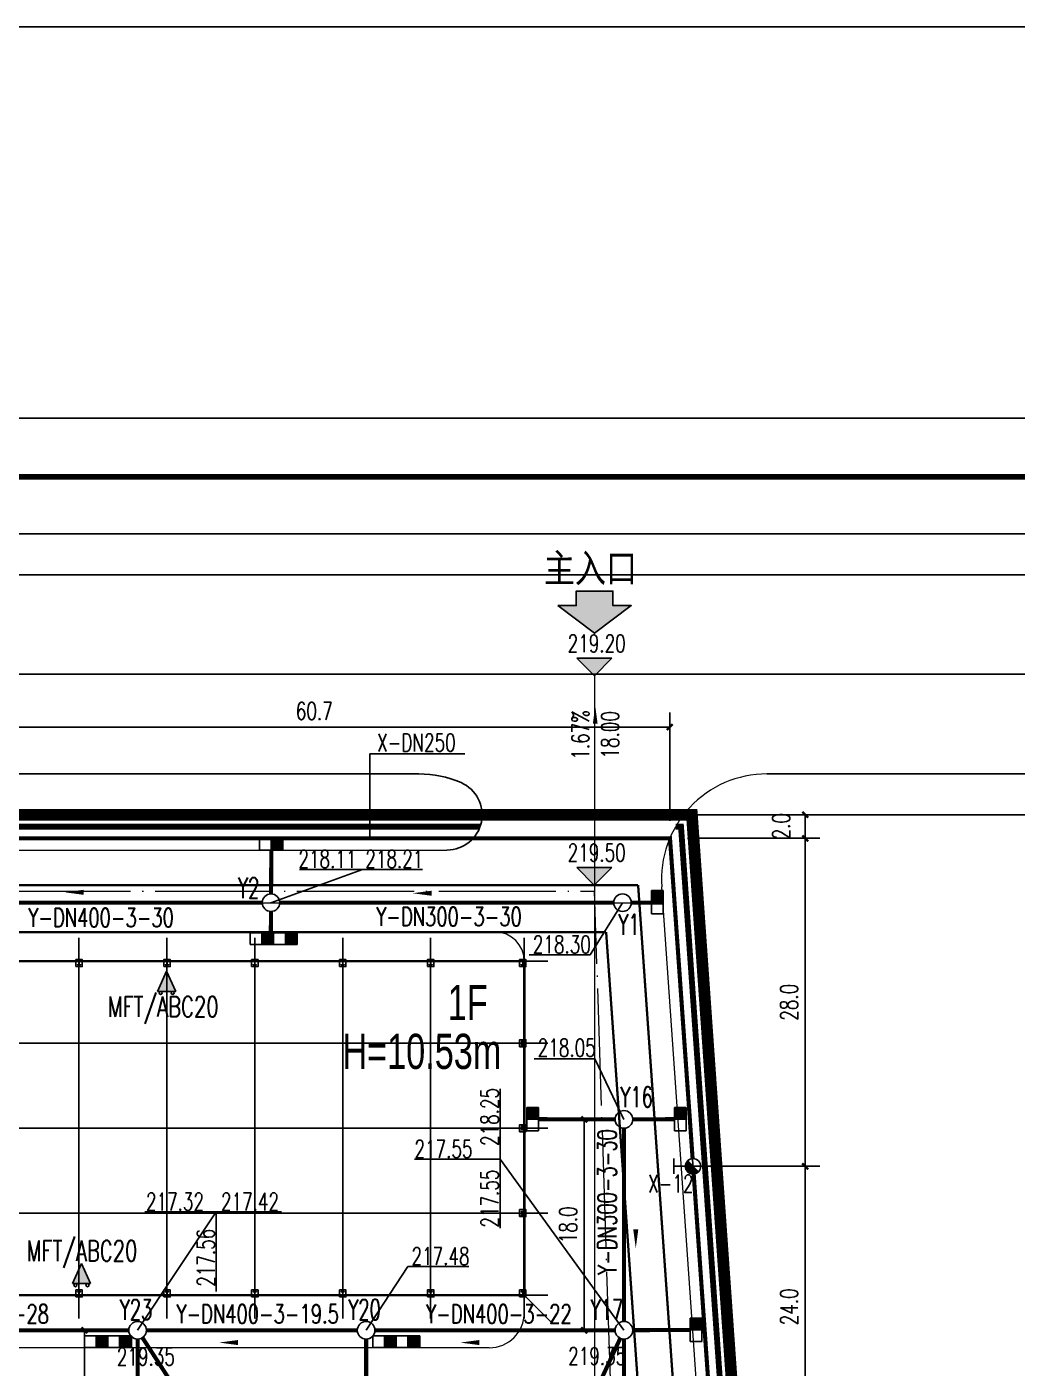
# Model space of a CAD drawing. Header units: metres. Extents: x 497246 to 997717, y 2998582 to 5998198.
# Drawn here: x 497915 to 497999.5, y 2999207.1 to 2999321.6 of the extents above; entities that cross this region are included whole.
import ezdxf
from ezdxf.enums import TextEntityAlignment as Align

# ---------------------------------------------------------------- set-up
doc = ezdxf.new("R2010")
doc.units = ezdxf.units.M
doc.header["$LTSCALE"] = 1000
for name, pattern in [('ACAD_ISO05W100', [34, 24, -3, 0.5, -3, 0.5, -3]), ('CENTER', [2, 1.25, -0.25, 0.25, -0.25]), ('DASH', [0.35, 0.25, -0.1]), ('DASHDOT', [1, 0.5, -0.25, 0, -0.25]), ('DASHED', [19.05, 12.7, -6.35]), ('DOTE', [2.42, 2, -0.2, 0.02, -0.2]), ('PHANTOM2', [31.75, 15.875, -3.175, 3.175, -3.175, 3.175, -3.175])]:
    doc.linetypes.add(name, pattern=pattern)
doc.layers.get('0').update_dxf_attribs({"linetype": 'CONTINUOUS'})
doc.layers.get('Defpoints').update_dxf_attribs({"linetype": 'CONTINUOUS'})
for name, color, linetype in [('COLUMN', 9, 'CONTINUOUS'), ('DIM_ELEV', 3, 'CONTINUOUS'), ('DIM_SYMB', 3, 'CONTINUOUS'), ('DOTE', 1, 'CENTER'), ('EQUIP_消火栓', 7, 'CONTINUOUS'), ('EQUIP_灭火器', 7, 'CONTINUOUS'), ('PIPE-消防', 1, 'CONTINUOUS'), ('PIPE-给水', 3, 'CONTINUOUS'), ('PIPE-雨水', 4, 'CONTINUOUS'), ('PUB_TEXT', 7, 'CONTINUOUS'), ('RD-中线', 1, 'DASHDOT'), ('RD-侧石线', 5, 'CONTINUOUS'), ('RD-红线', 7, 'CONTINUOUS'), ('TEXT_灭火器', 7, 'CONTINUOUS'), ('TEXT_雨水', 7, 'CONTINUOUS'), ('TWT_DIM', 3, 'CONTINUOUS'), ('TWT_雨水口', 4, 'CONTINUOUS'), ('WELL_雨水', 4, 'CONTINUOUS'), ('YD-R2', 50, 'CONTINUOUS'), ('z_图框', 7, 'CONTINUOUS'), ('名称', 3, 'CONTINUOUS'), ('围墙', 6, 'FENCELINE2'), ('图例层', 7, 'CONTINUOUS'), ('建筑', 7, 'CONTINUOUS'), ('文字', 255, 'CONTINUOUS'), ('新建建筑', 2, 'CONTINUOUS'), ('用地边界', 7, 'CONTINUOUS'), ('红线', 1, 'PHANTOM2'), ('雨水标注', 100, 'CONTINUOUS')]:
    doc.layers.add(name, color=color, linetype=linetype)
doc.layers.add('道路', color=4, linetype='CONTINUOUS', lineweight=15)
doc.layers.add('道路中线', color=1, linetype='DOTE', lineweight=13)
doc.styles.add('_TCH_DIM', font='SIMPLEX', dxfattribs={"bigfont": 'GBCBIG'})
doc.styles.add('_TCH_DIM_T3', font='SIMPLEX', dxfattribs={"width": 0.705882, "bigfont": 'GBCBIG'})
doc.styles.add('_TWT_WELL', font='SIMPLEX', dxfattribs={"width": 0.8, "height": 3.5, "bigfont": 'HZTXT'})
doc.styles.add('HZTXT', font='txt', dxfattribs={"width": 0.7, "bigfont": 'HZTXT'})
doc.styles.add('TG_LINETYPE', font='SIMPLEX', dxfattribs={"width": 0.8, "height": 3, "bigfont": 'HZTXT'})
doc.styles.add('亨利项目总图布置_2022_8_8_t3--03$0$亨利项目总图布置_2022_8_8_t3--02$0$CEC', font='ARIALN.TTF')
doc.styles.add('宋体', font='SimSun.ttf')
doc.linetypes.add('FENCELINE2', pattern='A,6.35,-2.54,[132,ltypeshp.shx,S=2.54,R=0,X=-2.54,Y=0],-2.54,25.4', length=36.83)
doc.linetypes.add('TG_W', pattern='A,2,-0.3,["W",TG_LINETYPE,S=0.1,R=0,X=-0.23,Y=-0.15],0', length=2.3)
doc.linetypes.add('TG_X', pattern='A,3,-0.3,["X",TG_LINETYPE,S=0.1,R=0,X=-0.23,Y=-0.15],0', length=3.3)
doc.linetypes.add('TG_Y', pattern='A,2,-0.3,["Y",TG_LINETYPE,S=0.1,R=0,X=-0.23,Y=-0.15],0', length=2.3)
doc.dimstyles.new('_TWT_ARCH&&1', dxfattribs={"dimtxt": 1.4875, "dimasz": 0.5, "dimexe": 1.25, "dimexo": 1.5, "dimgap": 0.63125, "dimtad": 1, "dimdec": 1, "dimzin": 0, "dimdsep": 46, "dimtxsty": '_TCH_DIM_T3', "dimblk": 'ARCHTICK', "dimcen": 0.09, "dimclrt": 7, "dimazin": 2, "dimtfac": 1, "dimtdec": 1, "dimtix": 1, "dimtmove": 2, "dimatfit": 3, "dimfxl": 1, "dimtolj": 1, "dimtzin": 0, "dimarcsym": 0})

# ---------------------------------------------------------------- blocks, each defined once
blk = doc.blocks.new('_ArchTick')
at = {"color": 0, "linetype": 'ByBlock', "const_width": 0.4}
blk.add_lwpolyline([(-0.5, -0.5), (0.5, 0.5)], dxfattribs=at)
blk = doc.blocks.new('*D467')
at = {"layer": 'Defpoints', "color": 0, "transparency": 16777216}
for p in [(497969.84, 2999224.33), (497981.4, 2999224.33), (497969.84, 2999200.33)]:
    blk.add_point(p, dxfattribs=at)
at = {"layer": 'TWT_DIM', "color": 0, "lineweight": -2, "transparency": 16777216}
for p, q in [((497971.34, 2999224.33), (497982.65, 2999224.33)), ((497981.4, 2999200.33), (497981.4, 2999224.33)), ((497971.34, 2999200.33), (497982.65, 2999200.33))]:
    blk.add_line(p, q, dxfattribs=at)
at = {"layer": 'TWT_DIM', "color": 0, "lineweight": -2, "transparency": 16777216, "xscale": 0.5, "yscale": 0.5, "zscale": 0.5}
for p, rotation in [((497981.4, 2999224.33), 90), ((497981.4, 2999200.33), 270)]:
    blk.add_blockref('_ArchTick', p, dxfattribs=dict(at, rotation=rotation))
at = {"layer": 'TWT_DIM', "color": 7, "transparency": 16777216, "insert": (497980.02, 2999212.33), "char_height": 1.488, "attachment_point": 5, "rotation": 90, "style": '_TCH_DIM_T3'}
blk.add_mtext('\\A1;24.0', dxfattribs=at)
blk = doc.blocks.new('*D468')
at = {"layer": 'Defpoints', "color": 0, "transparency": 16777216}
for p in [(497969.84, 2999252.33), (497981.4, 2999252.33), (497969.84, 2999224.33)]:
    blk.add_point(p, dxfattribs=at)
at = {"layer": 'TWT_DIM', "color": 0, "lineweight": -2, "transparency": 16777216}
for p, q in [((497971.34, 2999252.33), (497982.65, 2999252.33)), ((497981.4, 2999224.33), (497981.4, 2999252.33)), ((497971.34, 2999224.33), (497982.65, 2999224.33))]:
    blk.add_line(p, q, dxfattribs=at)
at = {"layer": 'TWT_DIM', "color": 0, "lineweight": -2, "transparency": 16777216, "xscale": 0.5, "yscale": 0.5, "zscale": 0.5}
for p, rotation in [((497981.4, 2999252.33), 90), ((497981.4, 2999224.33), 270)]:
    blk.add_blockref('_ArchTick', p, dxfattribs=dict(at, rotation=rotation))
at = {"layer": 'TWT_DIM', "color": 7, "transparency": 16777216, "insert": (497980.02, 2999238.33), "char_height": 1.488, "attachment_point": 5, "rotation": 90, "style": '_TCH_DIM_T3'}
blk.add_mtext('\\A1;28.0', dxfattribs=at)
blk = doc.blocks.new('*D469')
at = {"layer": 'Defpoints', "color": 0, "transparency": 16777216}
for p in [(497969.84, 2999254.33), (497981.4, 2999254.33), (497969.84, 2999252.33)]:
    blk.add_point(p, dxfattribs=at)
at = {"layer": 'TWT_DIM', "color": 0, "lineweight": -2, "transparency": 16777216}
for p, q in [((497971.34, 2999254.33), (497982.65, 2999254.33)), ((497981.4, 2999252.33), (497981.4, 2999254.33)), ((497971.34, 2999252.33), (497982.65, 2999252.33))]:
    blk.add_line(p, q, dxfattribs=at)
at = {"layer": 'TWT_DIM', "color": 0, "lineweight": -2, "transparency": 16777216, "xscale": 0.5, "yscale": 0.5, "zscale": 0.5}
for p, rotation in [((497981.4, 2999254.33), 90), ((497981.4, 2999252.33), 270)]:
    blk.add_blockref('_ArchTick', p, dxfattribs=dict(at, rotation=rotation))
at = {"layer": 'TWT_DIM', "color": 7, "transparency": 16777216, "insert": (497979.35, 2999253.36), "char_height": 1.488, "attachment_point": 5, "rotation": 90, "style": '_TCH_DIM_T3'}
blk.add_mtext('\\A1;2.0', dxfattribs=at)
blk = doc.blocks.new('*D485')
at = {"layer": 'Defpoints', "color": 0, "transparency": 16777216}
for p in [(497969.84, 2999261.83), (497909.17, 2999252.33), (497969.84, 2999252.33)]:
    blk.add_point(p, dxfattribs=at)
at = {"layer": 'TWT_DIM', "color": 0, "lineweight": -2, "transparency": 16777216}
for p, q in [((497909.17, 2999253.83), (497909.17, 2999263.08)), ((497969.84, 2999253.83), (497969.84, 2999263.08)), ((497909.17, 2999261.83), (497969.84, 2999261.83))]:
    blk.add_line(p, q, dxfattribs=at)
at = {"layer": 'TWT_DIM', "color": 0, "lineweight": -2, "transparency": 16777216, "xscale": 0.5, "yscale": 0.5, "zscale": 0.5, "rotation": 180}
blk.add_blockref('_ArchTick', (497909.17, 2999261.83), dxfattribs=at)
at = {"layer": 'TWT_DIM', "color": 0, "lineweight": -2, "transparency": 16777216, "xscale": 0.5, "yscale": 0.5, "zscale": 0.5}
blk.add_blockref('_ArchTick', (497969.84, 2999261.83), dxfattribs=at)
at = {"layer": 'TWT_DIM', "color": 7, "transparency": 16777216, "insert": (497939.51, 2999263.2), "char_height": 1.488, "attachment_point": 5, "style": '_TCH_DIM_T3'}
blk.add_mtext('\\A1;60.7', dxfattribs=at)
blk = doc.blocks.new('*D522')
at = {"layer": 'Defpoints', "color": 0, "transparency": 16777216}
for p in [(497962.54, 2999228.33), (497965.93, 2999228.33), (497965.93, 2999210.33)]:
    blk.add_point(p, dxfattribs=at)
at = {"layer": 'TWT_DIM', "color": 0, "lineweight": -2, "transparency": 16777216}
for p, q in [((497964.43, 2999228.33), (497961.29, 2999228.33)), ((497962.54, 2999210.33), (497962.54, 2999228.33)), ((497964.43, 2999210.33), (497961.29, 2999210.33))]:
    blk.add_line(p, q, dxfattribs=at)
at = {"layer": 'TWT_DIM', "color": 0, "lineweight": -2, "transparency": 16777216, "xscale": 0.5, "yscale": 0.5, "zscale": 0.5}
for p, rotation in [((497962.54, 2999228.33), 90), ((497962.54, 2999210.33), 270)]:
    blk.add_blockref('_ArchTick', p, dxfattribs=dict(at, rotation=rotation))
at = {"layer": 'TWT_DIM', "color": 7, "transparency": 16777216, "insert": (497961.17, 2999219.33), "char_height": 1.488, "attachment_point": 5, "rotation": 90, "style": '_TCH_DIM_T3'}
blk.add_mtext('\\A1;18.0', dxfattribs=at)
blk = doc.blocks.new('*D524')
at = {"layer": 'Defpoints', "color": 0, "transparency": 16777216}
for p in [(497919.89, 2999210.33), (497924.43, 2999210.33), (497924.43, 2999187.33)]:
    blk.add_point(p, dxfattribs=at)
at = {"layer": 'TWT_DIM', "color": 0, "lineweight": -2, "transparency": 16777216}
for p, q in [((497922.93, 2999210.33), (497918.64, 2999210.33)), ((497919.89, 2999187.33), (497919.89, 2999210.33)), ((497922.93, 2999187.33), (497918.64, 2999187.33))]:
    blk.add_line(p, q, dxfattribs=at)
at = {"layer": 'TWT_DIM', "color": 0, "lineweight": -2, "transparency": 16777216, "xscale": 0.5, "yscale": 0.5, "zscale": 0.5}
for p, rotation in [((497919.89, 2999210.33), 90), ((497919.89, 2999187.33), 270)]:
    blk.add_blockref('_ArchTick', p, dxfattribs=dict(at, rotation=rotation))
at = {"layer": 'TWT_DIM', "color": 7, "transparency": 16777216, "insert": (497918.52, 2999198.83), "char_height": 1.488, "attachment_point": 5, "rotation": 90, "style": '_TCH_DIM_T3'}
blk.add_mtext('\\A1;23.0', dxfattribs=at)
blk = doc.blocks.new('$TwtSys$00000187')
blk.add_circle((0, 0), 0.5)
blk = doc.blocks.new('$TwtSys$00000424')
for p, q in [((-500, 250), (500, 250)), ((-500, -250), (-500, 250)), ((0, -250), (0, 250)), ((500, 250), (500, -250)), ((500, -250), (-500, -250))]:
    blk.add_line(p, q)
blk.add_solid([(0, 250), (500, 250), (0, -250), (500, -250)])
blk = doc.blocks.new('$TwtSys$00000385')
for p, q in [((0, 331), (-130, 331)), ((0, 331), (0, 131)), ((0, 331), (130, 331)), ((92, 92), (-92, -92))]:
    blk.add_line(p, q)
for start, end in [(135, 315), (315, 135)]:
    blk.add_arc((0, 0), 131, start, end)
at = {"color": 0}
for points in [[(-34, 127), (-127, 34), (34, 127), (-127, -34)], [(-93, 93), (-93, 93), (-34, 127), (-127, 34)], [(34, 127), (-127, -34), (93, 93), (-93, -93)]]:
    blk.add_solid(points, dxfattribs=at)
blk = doc.blocks.new('$TwtSys$00000425')
for p, q in [((-1000, -250), (-1000, 250)), ((-1000, 250), (0, 250)), ((-500, -250), (-500, 250)), ((0, 250), (1000, 250)), ((0, 250), (0, -250)), ((0, -250), (0, 250)), ((500, -250), (500, 250)), ((1000, 250), (1000, -250)), ((0, -250), (-1000, -250)), ((1000, -250), (0, -250))]:
    blk.add_line(p, q)
for points in [[(-500, 250), (0, 250), (-500, -250), (0, -250)], [(500, 250), (1000, 250), (500, -250), (1000, -250)]]:
    blk.add_solid(points)
blk = doc.blocks.new('$TwtSys$00000547')
blk.add_hatch(color=256).paths.add_polyline_path([(-155, 0), (0, 346), (155, 0)])
for p, q in [((-155, 0), (0, 346)), ((155, 0), (0, 346)), ((155, 0), (-155, 0))]:
    blk.add_line(p, q)
for centre in [(-103, -26), (103, -26)]:
    blk.add_circle(centre, 25.7)

msp = doc.modelspace()

# ---------------------------------------------------------------- hatches: boundary and pattern name
at = {"layer": 'DIM_ELEV'}
for points in [[(497963.41, 2999266.2), (497961.91, 2999267.7), (497964.91, 2999267.7)], [(497963.4, 2999248.34), (497961.9, 2999249.84), (497964.9, 2999249.84)]]:
    msp.add_hatch(color=0, dxfattribs=at).paths.add_polyline_path(points)
at = {"layer": 'PIPE-消防', "linetype": 'TG_X'}
for points in [[(497969.86, 2999252.33), (497969.86, 2999252.51), (497970.03, 2999252.51)], [(497969.86, 2999252.33), (497970.04, 2999252.34), (497970.03, 2999252.51)]]:
    msp.add_hatch(color=256, dxfattribs=at).paths.add_polyline_path(points)
at = {"layer": '名称', "linetype": 'ByBlock', "ltscale": 10}
h = msp.add_hatch(dxfattribs=at)
h.set_pattern_fill('TRIDOTS', color=6, scale=0.05, angle=-106.4816, style=0)
h.set_pattern_definition([(221.66191055, (500778.560196, 2975256.31164), (0.01010681384, -0.04896787023), [0, -0.05])])
h.paths.add_polyline_path([(497964.99, 2999273.44), (497964.99, 2999272.2), (497966.55, 2999272.2), (497963.42, 2999269.84), (497960.29, 2999272.2), (497961.86, 2999272.2), (497961.86, 2999273.44)])

# ---------------------------------------------------------------- linework, layer by layer
msp.add_line((497957.57, 2999213.18), (497959.67, 2999211.08))
at = {"color": 0, "ltscale": 10}
msp.add_lwpolyline([(497245.79, 2999321.61), (498246.06, 2999321.61), (498246.06, 2998637.56), (497245.79, 2998637.56)], close=True, dxfattribs=at)
at = {"color": 0, "ltscale": 0.1}
for centre, radius, start, end in [((497948.43, 2999248.83), 9, 66.4435, 90), ((497950.83, 2999254.33), 3, 270, 66.4435)]:
    msp.add_arc(centre, radius, start, end, dxfattribs=at)
at = {"layer": 'COLUMN', "color": 7}
for points in [[(497919.16, 2999241.38), (497919.71, 2999241.38), (497919.71, 2999241.98), (497919.16, 2999241.98)], [(497926.66, 2999241.38), (497927.21, 2999241.38), (497927.21, 2999241.98), (497926.66, 2999241.98)], [(497934.16, 2999241.38), (497934.71, 2999241.38), (497934.71, 2999241.98), (497934.16, 2999241.98)], [(497941.66, 2999241.38), (497942.21, 2999241.38), (497942.21, 2999241.98), (497941.66, 2999241.98)], [(497949.16, 2999241.38), (497949.71, 2999241.38), (497949.71, 2999241.98), (497949.16, 2999241.98)], [(497957.02, 2999241.38), (497957.57, 2999241.38), (497957.57, 2999241.98), (497957.02, 2999241.98)], [(497957.02, 2999234.53), (497957.57, 2999234.53), (497957.57, 2999235.13), (497957.02, 2999235.13)], [(497957.02, 2999227.28), (497957.57, 2999227.28), (497957.57, 2999227.88), (497957.02, 2999227.88)], [(497957.02, 2999220.03), (497957.57, 2999220.03), (497957.57, 2999220.63), (497957.02, 2999220.63)], [(497919.16, 2999213.18), (497919.71, 2999213.18), (497919.71, 2999213.78), (497919.16, 2999213.78)], [(497926.66, 2999213.18), (497927.21, 2999213.18), (497927.21, 2999213.78), (497926.66, 2999213.78)], [(497934.16, 2999213.18), (497934.71, 2999213.18), (497934.71, 2999213.78), (497934.16, 2999213.78)], [(497941.66, 2999213.18), (497942.21, 2999213.18), (497942.21, 2999213.78), (497941.66, 2999213.78)], [(497949.16, 2999213.18), (497949.71, 2999213.18), (497949.71, 2999213.78), (497949.16, 2999213.78)], [(497957.02, 2999213.18), (497957.57, 2999213.18), (497957.57, 2999213.78), (497957.02, 2999213.78)]]:
    msp.add_lwpolyline(points, close=True, dxfattribs=at)
for points in [[(497919.29, 2999241.83), (497919.57, 2999241.83), (497919.57, 2999241.82), (497919.44, 2999241.82), (497919.44, 2999241.54), (497919.57, 2999241.54), (497919.57, 2999241.53), (497919.29, 2999241.53), (497919.29, 2999241.54), (497919.43, 2999241.54), (497919.43, 2999241.82), (497919.29, 2999241.82), (497919.29, 2999241.83)], [(497926.79, 2999241.83), (497927.07, 2999241.83), (497927.07, 2999241.82), (497926.94, 2999241.82), (497926.94, 2999241.54), (497927.07, 2999241.54), (497927.07, 2999241.53), (497926.79, 2999241.53), (497926.79, 2999241.54), (497926.93, 2999241.54), (497926.93, 2999241.82), (497926.79, 2999241.82), (497926.79, 2999241.83)], [(497934.29, 2999241.83), (497934.57, 2999241.83), (497934.57, 2999241.82), (497934.44, 2999241.82), (497934.44, 2999241.54), (497934.57, 2999241.54), (497934.57, 2999241.53), (497934.29, 2999241.53), (497934.29, 2999241.54), (497934.43, 2999241.54), (497934.43, 2999241.82), (497934.29, 2999241.82), (497934.29, 2999241.83)], [(497941.79, 2999241.83), (497942.07, 2999241.83), (497942.07, 2999241.82), (497941.94, 2999241.82), (497941.94, 2999241.54), (497942.07, 2999241.54), (497942.07, 2999241.53), (497941.79, 2999241.53), (497941.79, 2999241.54), (497941.93, 2999241.54), (497941.93, 2999241.82), (497941.79, 2999241.82), (497941.79, 2999241.83)], [(497949.29, 2999241.83), (497949.57, 2999241.83), (497949.57, 2999241.82), (497949.44, 2999241.82), (497949.44, 2999241.54), (497949.57, 2999241.54), (497949.57, 2999241.53), (497949.29, 2999241.53), (497949.29, 2999241.54), (497949.43, 2999241.54), (497949.43, 2999241.82), (497949.29, 2999241.82), (497949.29, 2999241.83)], [(497957.15, 2999241.83), (497957.43, 2999241.83), (497957.43, 2999241.82), (497957.3, 2999241.82), (497957.3, 2999241.54), (497957.43, 2999241.54), (497957.43, 2999241.53), (497957.15, 2999241.53), (497957.15, 2999241.54), (497957.29, 2999241.54), (497957.29, 2999241.82), (497957.15, 2999241.82), (497957.15, 2999241.83)], [(497957.15, 2999234.98), (497957.43, 2999234.98), (497957.43, 2999234.97), (497957.3, 2999234.97), (497957.3, 2999234.69), (497957.43, 2999234.69), (497957.43, 2999234.68), (497957.15, 2999234.68), (497957.15, 2999234.69), (497957.29, 2999234.69), (497957.29, 2999234.97), (497957.15, 2999234.97), (497957.15, 2999234.98)], [(497957.15, 2999227.73), (497957.43, 2999227.73), (497957.43, 2999227.72), (497957.3, 2999227.72), (497957.3, 2999227.44), (497957.43, 2999227.44), (497957.43, 2999227.43), (497957.15, 2999227.43), (497957.15, 2999227.44), (497957.29, 2999227.44), (497957.29, 2999227.72), (497957.15, 2999227.72), (497957.15, 2999227.73)], [(497957.15, 2999220.48), (497957.43, 2999220.48), (497957.43, 2999220.47), (497957.3, 2999220.47), (497957.3, 2999220.19), (497957.43, 2999220.19), (497957.43, 2999220.18), (497957.15, 2999220.18), (497957.15, 2999220.19), (497957.29, 2999220.19), (497957.29, 2999220.47), (497957.15, 2999220.47), (497957.15, 2999220.48)], [(497919.29, 2999213.63), (497919.57, 2999213.63), (497919.57, 2999213.62), (497919.44, 2999213.62), (497919.44, 2999213.34), (497919.57, 2999213.34), (497919.57, 2999213.33), (497919.29, 2999213.33), (497919.29, 2999213.34), (497919.43, 2999213.34), (497919.43, 2999213.62), (497919.29, 2999213.62), (497919.29, 2999213.63)], [(497926.79, 2999213.63), (497927.07, 2999213.63), (497927.07, 2999213.62), (497926.94, 2999213.62), (497926.94, 2999213.34), (497927.07, 2999213.34), (497927.07, 2999213.33), (497926.79, 2999213.33), (497926.79, 2999213.34), (497926.93, 2999213.34), (497926.93, 2999213.62), (497926.79, 2999213.62), (497926.79, 2999213.63)], [(497934.29, 2999213.63), (497934.57, 2999213.63), (497934.57, 2999213.62), (497934.44, 2999213.62), (497934.44, 2999213.34), (497934.57, 2999213.34), (497934.57, 2999213.33), (497934.29, 2999213.33), (497934.29, 2999213.34), (497934.43, 2999213.34), (497934.43, 2999213.62), (497934.29, 2999213.62), (497934.29, 2999213.63)], [(497941.79, 2999213.63), (497942.07, 2999213.63), (497942.07, 2999213.62), (497941.94, 2999213.62), (497941.94, 2999213.34), (497942.07, 2999213.34), (497942.07, 2999213.33), (497941.79, 2999213.33), (497941.79, 2999213.34), (497941.93, 2999213.34), (497941.93, 2999213.62), (497941.79, 2999213.62), (497941.79, 2999213.63)], [(497949.29, 2999213.63), (497949.57, 2999213.63), (497949.57, 2999213.62), (497949.44, 2999213.62), (497949.44, 2999213.34), (497949.57, 2999213.34), (497949.57, 2999213.33), (497949.29, 2999213.33), (497949.29, 2999213.34), (497949.43, 2999213.34), (497949.43, 2999213.62), (497949.29, 2999213.62), (497949.29, 2999213.63)], [(497957.15, 2999213.63), (497957.43, 2999213.63), (497957.43, 2999213.62), (497957.3, 2999213.62), (497957.3, 2999213.34), (497957.43, 2999213.34), (497957.43, 2999213.33), (497957.15, 2999213.33), (497957.15, 2999213.34), (497957.29, 2999213.34), (497957.29, 2999213.62), (497957.15, 2999213.62), (497957.15, 2999213.63)]]:
    msp.add_lwpolyline(points, dxfattribs=at)
at = {"layer": 'DIM_ELEV', "color": 0}
for p, q in [((497963.41, 2999266.2), (497961.91, 2999267.7)), ((497961.91, 2999267.7), (497964.91, 2999267.7)), ((497963.41, 2999266.2), (497964.91, 2999267.7)), ((497963.4, 2999248.34), (497961.9, 2999249.84)), ((497961.9, 2999249.84), (497964.9, 2999249.84)), ((497963.4, 2999248.34), (497964.9, 2999249.84))]:
    msp.add_line(p, q, dxfattribs=at)
at = {"layer": 'DIM_SYMB', "linetype": 'Continuous'}
msp.add_lwpolyline([(497963.48, 2999258.66, 0, 0, 0), (497963.48, 2999263.63, 0, 0.4, 0), (497963.48, 2999262.13, 0, 0, 0)], format="xyseb", dxfattribs=at)
at = {"layer": 'DOTE'}
for p, q in [((497919.43, 2999211.33), (497919.43, 2999243.83)), ((497926.93, 2999211.33), (497926.93, 2999243.83)), ((497934.43, 2999211.33), (497934.43, 2999243.83)), ((497941.93, 2999211.33), (497941.93, 2999243.83)), ((497949.43, 2999211.33), (497949.43, 2999243.83)), ((497957.43, 2999211.33), (497957.43, 2999243.83)), ((497752.43, 2999241.83), (497959.43, 2999241.83)), ((497752.43, 2999234.83), (497959.43, 2999234.83)), ((497752.43, 2999227.58), (497959.43, 2999227.58)), ((497752.43, 2999220.33), (497959.43, 2999220.33)), ((497752.43, 2999213.33), (497959.43, 2999213.33))]:
    msp.add_line(p, q, dxfattribs=at)
at = {"layer": 'PIPE-消防', "color": 70, "linetype": 'ByBlock'}
msp.add_line((497944.25, 2999259.55), (497944.25, 2999252.33), dxfattribs=at)
at = {"layer": 'PIPE-消防', "linetype": 'TG_X', "ltscale": 0.005, "const_width": 0.35}
for points in [[(497909.83, 2999252.33), (497969.86, 2999252.33)], [(497971.79, 2999224.98), (497969.86, 2999252.33)], [(497973.52, 2999200.33), (497971.88, 2999223.68)]]:
    msp.add_lwpolyline(points, dxfattribs=at)
at = {"layer": 'PIPE-给水', "color": 70, "linetype": 'ByBlock'}
msp.add_line((497952.34, 2999259.55), (497944.25, 2999259.55), dxfattribs=at)
at = {"layer": 'PIPE-雨水', "color": 0, "linetype": 'TG_Y', "ltscale": 2.5, "const_width": 0.35}
for points in [[(497935.82, 2999247.58), (497935.84, 2999251.33)], [(497935.8, 2999244.25), (497935.81, 2999246.08)]]:
    msp.add_lwpolyline(points, dxfattribs=at)
at = {"layer": 'PIPE-雨水', "color": 70, "linetype": 'ByBlock'}
for points in [[(497922.7, 2999247.71, 0, 0, 0), (497918.22, 2999247.72, 0, 0.432, 0), (497919.84, 2999247.72, 0, 0, 0)], [(497952.38, 2999247.64, 0, 0, 0), (497947.9, 2999247.64, 0, 0.432, 0), (497949.52, 2999247.64, 0, 0, 0)], [(497966.95, 2999221.81, 0, 0, 0), (497966.94, 2999217.32, 0, 0.432, 0), (497966.94, 2999218.94, 0, 0, 0)], [(497935.86, 2999209.28, 0, 0, 0), (497931.38, 2999209.28, 0, 0.432, 0), (497933, 2999209.28, 0, 0, 0)], [(497956.45, 2999209.28, 0, 0, 0), (497951.97, 2999209.28, 0, 0.432, 0), (497953.59, 2999209.28, 0, 0, 0)]]:
    msp.add_lwpolyline(points, format="xyseb", dxfattribs=at)
at = {"layer": 'PIPE-雨水', "color": 0, "linetype": 'TG_Y', "ltscale": 0.005, "const_width": 0.35}
for points in [[(497906.56, 2999246.83), (497935.06, 2999246.83)], [(497936.56, 2999246.83), (497965.06, 2999246.83)], [(497966.56, 2999246.83), (497969.25, 2999246.83)], [(497958.65, 2999228.35), (497965.18, 2999228.33)], [(497966.68, 2999228.34), (497970.23, 2999228.35)], [(497965.93, 2999211.08), (497965.93, 2999227.58)], [(497897.18, 2999210.33), (497923.68, 2999210.33)], [(497925.18, 2999210.33), (497943.18, 2999210.33)], [(497944.68, 2999210.33), (497965.18, 2999210.33)], [(497966.68, 2999210.34), (497971.58, 2999210.35)], [(497924.43, 2999209.58), (497924.43, 2999188.08)], [(497965.93, 2999184.08), (497965.93, 2999209.58)]]:
    msp.add_lwpolyline(points, dxfattribs=at)
at = {"layer": 'PIPE-雨水', "color": 0, "linetype": 'TG_Y', "ltscale": 0.0025, "const_width": 0.35}
msp.add_lwpolyline([(497924.84, 2999209.7), (497931.47, 2999199.45)], dxfattribs=at)
at = {"layer": 'PIPE-雨水', "color": 0, "linetype": 'TG_Y', "ltscale": 0.003, "const_width": 0.35}
msp.add_lwpolyline([(497943.93, 2999209.58), (497943.93, 2999201.85)], dxfattribs=at)
at = {"layer": 'PIPE-雨水', "color": 0, "linetype": 'TG_W', "ltscale": 2.5, "const_width": 0.35}
msp.add_lwpolyline([(497960.47, 2999198.55), (497965.62, 2999209.65)], dxfattribs=at)
at = {"layer": 'RD-中线', "color": 6, "linetype": 'DASHDOT', "ltscale": 80}
msp.add_line((497994.3, 2999266.33), (497308.3, 2999266.33), dxfattribs=at)
at = {"layer": 'RD-中线', "color": 6, "linetype": 'DASHDOT', "ltscale": 80, "flags": 128}
msp.add_lwpolyline([(497994.3, 2999266.33), (498030.81, 2999266.33), (498074.58, 2999266.33)], dxfattribs=at)
at = {"layer": 'RD-侧石线', "color": 5, "ltscale": 0.1}
for p, q in [((498020.27, 2999274.83), (497495.4, 2999274.83)), ((497948.43, 2999257.83), (497575.91, 2999257.83)), ((497978.13, 2999257.83), (498074.58, 2999257.83))]:
    msp.add_line(p, q, dxfattribs=at)
msp.add_lwpolyline([(497994.3, 2999274.83), (497994.3, 2999274.83), (498074.58, 2999274.83)], dxfattribs=at)
at = {"layer": 'RD-红线', "ltscale": 0.1}
msp.add_line((497491.87, 2999278.33), (498020.27, 2999278.33), dxfattribs=at)
msp.add_lwpolyline([(497559.22, 2999232.92), (497559.17, 2999234.33, -0.414214), (497579.17, 2999254.33), (497974.78, 2999254.33)], format="xyb", dxfattribs=at)
msp.add_lwpolyline([(497559.22, 2999232.92), (497559.17, 2999234.33, -0.414214), (497579.17, 2999254.33), (497974.78, 2999254.33)], format="xyb", dxfattribs=at)
at = {"layer": 'WELL_雨水', "color": 6, "ltscale": 10, "flags": 128}
msp.add_lwpolyline([(497564.27, 2999061.34), (497986.41, 2999059.34), (497986.93, 2999059.34), (497982.04, 2999129), (497976.44, 2999158.68), (497973.52, 2999200.33), (497969.86, 2999252.33), (497576.62, 2999252.33), (497562.01, 2999236.64), (497563.37, 2999213.33), (497564.27, 2999197.88), (497564.27, 2999061.34)], dxfattribs=at)
at = {"layer": 'YD-R2', "color": 0}
msp.add_lwpolyline([(497996.53, 2998901.33), (497990.05, 2998993.55), (497991.44, 2999023.72), (497984.03, 2999129.26), (497978.43, 2999158.94), (497971.73, 2999254.33)], dxfattribs=at)
at = {"layer": 'z_图框'}
msp.add_lwpolyline([(497485.08, 2998867.69), (498079.58, 2998867.69), (498079.58, 2999288.19), (497485.08, 2999288.19)], close=True, dxfattribs=at)
at = {"layer": 'z_图框', "const_width": 0.5}
msp.add_lwpolyline([(497497.58, 2998872.69), (498074.58, 2998872.69), (498074.58, 2999283.19), (497497.58, 2999283.19)], close=True, dxfattribs=at)
at = {"layer": '名称', "color": 6, "linetype": 'ByBlock', "ltscale": 10}
msp.add_lwpolyline([(497960.29, 2999272.2), (497963.42, 2999269.84), (497966.55, 2999272.2), (497964.99, 2999272.2), (497964.99, 2999273.44), (497961.86, 2999273.44), (497961.86, 2999272.2)], close=True, dxfattribs=at)
at = {"layer": '围墙', "ltscale": 0.3, "const_width": 0.5, "flags": 128}
msp.add_lwpolyline([(497562.77, 2999162.67, 0.01723), (497560.22, 2999232.97), (497560.17, 2999234.35, -0.413944), (497579.17, 2999253.33), (497953.66, 2999253.33)], format="xyb", dxfattribs=at)
msp.add_lwpolyline([(497970.33, 2999253.33), (497970.8, 2999253.33), (497977.44, 2999158.81), (497983.03, 2999129.13), (497987.87, 2999060.33)], dxfattribs=at)
at = {"layer": '图例层', "color": 1, "linetype": 'DASHED', "ltscale": 0.5}
msp.add_line((497577.68, 2999248.33), (497963.43, 2999248.33), dxfattribs=at)
at = {"layer": '图例层', "color": 1, "linetype": 'DASHED', "ltscale": 0.5, "const_width": 0.2}
for points in [[(497583.15, 2999248.33), (497967.14, 2999248.33)], [(497967.14, 2999248.33), (497973.46, 2999158.3), (497979.06, 2999128.62), (497986.43, 2999023.66), (497985.05, 2998993.49), (497990.96, 2998909.33)]]:
    msp.add_lwpolyline(points, dxfattribs=at)
at = {"layer": '图例层', "color": 11, "linetype": 'DASH', "ltscale": 20, "const_width": 0.2, "flags": 128}
for points in [[(497583.52, 2999244.33), (497964.41, 2999244.33)], [(497964.41, 2999244.33), (497970.48, 2999157.92), (497976.08, 2999128.24), (497983.43, 2999023.63), (497982.04, 2998993.45), (497987.67, 2998913.33)]]:
    msp.add_lwpolyline(points, dxfattribs=at)
at = {"layer": '建筑', "linetype": 'Continuous', "const_width": 0.1}
msp.add_lwpolyline([(497754.43, 2999213.33), (497957.43, 2999213.33), (497957.43, 2999241.83), (497754.43, 2999241.83)], close=True, dxfattribs=at)
at = {"layer": '新建建筑', "color": 0, "linetype": 'Continuous', "const_width": 0.2}
msp.add_lwpolyline([(497754.43, 2999213.33), (497957.43, 2999213.33), (497957.43, 2999241.83), (497754.43, 2999241.83)], close=True, dxfattribs=at)
at = {"layer": '用地边界', "color": 0}
msp.add_lwpolyline([(498074.58, 2999254.33), (497579.17, 2999254.33, 0.414214), (497559.17, 2999234.33), (497559.22, 2999232.92, -0.017235), (497561.77, 2999162.67), (497562.06, 2998995.3), (497565.61, 2998970.3), (497565.69, 2998924.83, 0.37059), (497582.68, 2998905.06), (497583.86, 2998904.92), (497585.69, 2998904.83), (497652.7, 2998904.83), (497677.7, 2998901.33), (498034.8, 2998901.33)], format="xyb", dxfattribs=at)
at = {"layer": '红线', "color": 1, "linetype": 'ACAD_ISO05W100', "flags": 128}
for const_width in [1, 1, 1, 1, 0.7, 0.7, 0.7, 0.7]:
    msp.add_lwpolyline([(497971.73, 2999254.33), (497978.43, 2999158.94), (497984.03, 2999129.26), (497991.44, 2999023.72), (497990.05, 2998993.55), (497996.53, 2998901.33), (497677.7, 2998901.33), (497652.7, 2998904.83), (497585.69, 2998904.83), (497583.86, 2998904.92), (497582.68, 2998905.06, -0.37059), (497565.69, 2998924.83), (497565.61, 2998970.3), (497562.06, 2998995.3), (497561.77, 2999162.67, 0.017235), (497559.22, 2999232.92), (497559.17, 2999234.33, -0.414214), (497579.17, 2999254.33), (497971.73, 2999254.33)], format="xyb", close=True, dxfattribs=dict(at, const_width=const_width))
at = {"layer": '道路', "linetype": 'ByBlock', "lineweight": 0, "ltscale": 0.2}
for p, q in [((497577.74, 2999251.33), (497950.83, 2999251.33)), ((497581.53, 2999246.83), (497968.41, 2999246.83)), ((497756.93, 2999244.33), (497954.93, 2999244.33)), ((497756.93, 2999244.33), (497954.93, 2999244.33)), ((497954.43, 2999208.83), (497756.93, 2999208.83))]:
    msp.add_line(p, q, dxfattribs=at)
at = {"layer": '道路', "linetype": 'ByBlock', "ltscale": 0.2}
for p, q in [((497975.45, 2999158.56), (497969.15, 2999248.2)), ((497957.43, 2999211.83), (497957.43, 2999241.83)), ((497957.43, 2999211.83), (497957.43, 2999241.83))]:
    msp.add_line(p, q, dxfattribs=at)
for centre, radius, start, end in [((497978.13, 2999248.83), 9, 90, 184.0196), ((497954.93, 2999241.83), 2.5, 0, 90), ((497954.93, 2999241.83), 2.5, 0, 90)]:
    msp.add_arc(centre, radius, start, end, dxfattribs=at)
at = {"layer": '道路', "linetype": 'ByBlock', "lineweight": 0, "ltscale": 0.2}
msp.add_arc((497954.43, 2999211.83), 3, 270, 0, dxfattribs=at)
msp.add_arc((497954.43, 2999211.83), 3, 270, 0, dxfattribs=at)
at = {"layer": '道路中线', "ltscale": 5}
msp.add_line((497963.43, 2999266.33), (497963.43, 2999205.33), dxfattribs=at)
at = {"layer": '道路中线', "ltscale": 0.005}
for p in [(497963.43, 2999266.33), (497744.43, 2999247.83), (497964.8, 2999205.33)]:
    msp.add_line(p, (497963.43, 2999247.83), dxfattribs=at)
at = {"layer": '雨水标注', "color": 70}
for p, q in [((497943.63, 2999249.68), (497935.81, 2999246.83)), ((497943.63, 2999249.68), (497938.24, 2999249.68)), ((497948.75, 2999249.68), (497943.63, 2999249.68)), ((497963.04, 2999242.38), (497965.81, 2999246.83)), ((497963.04, 2999242.38), (497965.81, 2999246.83)), ((497963.04, 2999242.38), (497957.84, 2999242.38)), ((497963.04, 2999242.38), (497957.84, 2999242.38)), ((497963.46, 2999233.51), (497958.26, 2999233.51)), ((497963.46, 2999233.51), (497965.93, 2999228.33)), ((497955.37, 2999230.95), (497955.37, 2999224.93)), ((497955.37, 2999224.93), (497948.05, 2999224.93)), ((497955.37, 2999224.93), (497955.37, 2999219.05)), ((497955.37, 2999224.93), (497965.93, 2999210.33)), ((497931.14, 2999220.43), (497924.43, 2999210.33)), ((497931.14, 2999220.43), (497925.05, 2999220.43)), ((497936.71, 2999220.43), (497931.14, 2999220.43)), ((497931.14, 2999220.43), (497931.14, 2999213.65)), ((497947.48, 2999215.78), (497943.93, 2999210.33)), ((497952.7, 2999215.78), (497947.48, 2999215.78))]:
    msp.add_line(p, q, dxfattribs=at)

# ---------------------------------------------------------------- block references
at = {"layer": 'EQUIP_消火栓', "xscale": 0.005, "yscale": 0.005, "zscale": 0.005, "rotation": 90}
msp.add_blockref('$TwtSys$00000385', (497971.83, 2999224.33), dxfattribs=at)
at = {"layer": 'EQUIP_灭火器', "color": 3, "xscale": 0.005, "yscale": 0.005, "zscale": 0.005}
for p in [(497926.91, 2999239.26), (497919.64, 2999214.31)]:
    msp.add_blockref('$TwtSys$00000547', p, dxfattribs=at)
at = {"layer": 'TWT_雨水口', "xscale": 0.002, "yscale": 0.002, "zscale": 0.002}
for name, p in [('$TwtSys$00000424', (497935.83, 2999251.83)), ('$TwtSys$00000425', (497936.04, 2999243.75)), ('$TwtSys$00000425', (497921.9, 2999209.36)), ('$TwtSys$00000425', (497946.5, 2999209.36))]:
    msp.add_blockref(name, p, dxfattribs=at)
at = {"layer": 'TWT_雨水口', "xscale": 0.002, "yscale": 0.002, "zscale": 0.002, "rotation": 90}
for p in [(497968.77, 2999246.87), (497958.15, 2999228.36), (497970.73, 2999228.36), (497972.08, 2999210.36)]:
    msp.add_blockref('$TwtSys$00000424', p, dxfattribs=at)
at = {"layer": 'WELL_雨水', "xscale": 1.5, "yscale": 1.5, "zscale": 1.5}
for p in [(497935.81, 2999246.83), (497924.43, 2999210.33), (497943.93, 2999210.33)]:
    msp.add_blockref('$TwtSys$00000187', p, dxfattribs=at)
for p, rotation in [((497965.81, 2999246.83), 359.9999999998761), ((497965.93, 2999228.33), 359.9999999998776), ((497965.93, 2999210.33), 359.9999999998776)]:
    msp.add_blockref('$TwtSys$00000187', p, dxfattribs=dict(at, rotation=rotation))

# ---------------------------------------------------------------- texts
at = {"layer": 'PIPE-消防', "linetype": 'TG_X', "ltscale": 700, "style": 'HZTXT', "width": 0.7}
msp.add_text('X-DN250', height=1.5, dxfattribs=at).set_placement((497948.22, 2999260.5), align=Align.MIDDLE)
at = {"layer": 'PIPE-消防', "color": 140, "linetype": 'TG_X', "ltscale": 700, "style": 'HZTXT', "width": 0.7}
msp.add_text('X-12', height=1.5, dxfattribs=at).set_placement((497969.93, 2999222.84), align=Align.MIDDLE)
at = {"layer": 'PIPE-雨水', "color": 70, "style": 'HZTXT', "width": 0.7}
for s, p in [('Y-DN400-3-30', (497921.31, 2999245.56, 20.88)), ('Y-DN300-3-30', (497951, 2999245.65, 20.88)), ('Y-DN500-3-28', (497910.65, 2999211.73, 20.88)), ('Y-DN400-3-19.5', (497934.67, 2999211.73, 20.88)), ('Y-DN400-3-22', (497955.26, 2999211.73, 20.88))]:
    msp.add_text(s, height=1.6, dxfattribs=at).set_placement(p, align=Align.MIDDLE)
msp.add_text('Y-DN300-3-30', height=1.6, rotation=90, dxfattribs=at).set_placement((497964.49, 2999221.28, 20.88), align=Align.MIDDLE)
at = {"layer": 'PUB_TEXT', "color": 0, "style": '_TCH_DIM', "width": 0.705882}
for s, p in [('219.20', (497961.13, 2999268.22)), ('219.50', (497961.13, 2999250.36)), ('219.35', (497922.66, 2999207.33)), ('219.35', (497961.17, 2999207.38))]:
    msp.add_text(s, height=1.488, dxfattribs=at).set_placement(p)
at = {"layer": 'PUB_TEXT', "linetype": 'Continuous', "style": '_TCH_DIM', "width": 0.705882}
for s, p in [('1.67%', (497962.96, 2999259.04)), ('18.00', (497965.49, 2999259.14))]:
    msp.add_text(s, height=1.488, rotation=90, dxfattribs=at).set_placement(p)
at = {"layer": 'TEXT_灭火器', "color": 3, "style": 'HZTXT', "width": 0.7}
for p in [(497921.89, 2999237.08), (497914.96, 2999216.24)]:
    msp.add_text('MFT/ABC20', height=1.75, dxfattribs=at).set_placement(p)
at = {"layer": 'TEXT_雨水', "style": '_TWT_WELL', "width": 0.64}
for s, p in [('Y2', (497932.99, 2999247.23)), ('Y1', (497965.44, 2999244.09)), ('Y16', (497965.61, 2999229.37)), ('Y23', (497922.9, 2999211.22)), ('Y20', (497942.4, 2999211.22)), ('Y17', (497963.08, 2999211.21))]:
    msp.add_text(s, height=1.75, dxfattribs=at).set_placement(p)
at = {"layer": '名称', "color": 3, "style": '宋体', "width": 0.8}
msp.add_text('主入口', height=2.43, rotation=0.0214, dxfattribs=at).set_placement((497959.09, 2999274.18))
at = {"layer": '文字', "color": 7, "style": '亨利项目总图布置_2022_8_8_t3--03$0$亨利项目总图布置_2022_8_8_t3--02$0$CEC', "width": 0.85}
for s, p in [('1F', (497950.89, 2999236.81)), ('H=10.53m', (497941.91, 2999232.64))]:
    msp.add_text(s, height=3, dxfattribs=at).set_placement(p)
at = {"layer": '雨水标注', "color": 70, "style": 'HZTXT', "width": 0.7}
for s, p in [('218.11', (497940.63, 2999250.56, 20.88)), ('218.21', (497946.34, 2999250.56, 20.88)), ('218.30', (497960.63, 2999243.26, 20.88)), ('218.30', (497960.63, 2999243.26, 20.88)), ('218.05', (497961.05, 2999234.45, 20.88)), ('217.55', (497950.53, 2999225.81, 20.88)), ('217.32', (497927.62, 2999221.31, 20.88)), ('217.42', (497934.02, 2999221.31, 20.88)), ('217.48', (497950.28, 2999216.66, 20.88))]:
    msp.add_text(s, height=1.5, dxfattribs=at).set_placement(p, align=Align.MIDDLE)
for s, p in [('218.25', (497954.48, 2999228.54, 20.88)), ('217.55', (497954.48, 2999221.57, 20.88)), ('217.56', (497930.26, 2999216.52, 20.88))]:
    msp.add_text(s, height=1.5, rotation=90, dxfattribs=at).set_placement(p, align=Align.MIDDLE)

# ---------------------------------------------------------------- dimensions: what is measured, and where the dimension line sits
at = {"layer": 'TWT_DIM'}
dim = msp.add_aligned_dim(p1=(497909.17, 2999252.33), p2=(497969.84, 2999252.33), distance=9.49, dimstyle='_TWT_ARCH&&1', dxfattribs=at)
dim.commit()
dim.dimension.update_dxf_attribs({"geometry": '*D485', "text_midpoint": (497939.51, 2999263.2)})
at = {"layer": 'TWT_DIM', "color": 3}
dim = msp.add_linear_dim(base=(497981.4, 2999254.33), p1=(497969.84, 2999252.33), p2=(497969.84, 2999254.33), angle=90, dimstyle='_TWT_ARCH&&1', dxfattribs=at)
dim.commit()
dim.dimension.update_dxf_attribs({"geometry": '*D469', "text_midpoint": (497979.35, 2999253.36), "dimtype": 129})
for p1, p2, picture, middle in [((497969.84, 2999224.33), (497969.84, 2999252.33), '*D468', (497980.02, 2999238.33)), ((497969.84, 2999200.33), (497969.84, 2999224.33), '*D467', (497980.02, 2999212.33))]:
    dim = msp.add_aligned_dim(p1=p1, p2=p2, distance=-11.56, dimstyle='_TWT_ARCH&&1', dxfattribs=at)
    dim.commit()
    dim.dimension.update_dxf_attribs({"geometry": picture, "text_midpoint": middle})
at = {"layer": 'TWT_DIM', "color": 0}
for p1, p2, distance, picture, middle in [((497965.93, 2999210.33), (497965.93, 2999228.33), 3.39, '*D522', (497961.17, 2999219.33)), ((497924.43, 2999187.33), (497924.43, 2999210.33), 4.54, '*D524', (497918.52, 2999198.83))]:
    dim = msp.add_aligned_dim(p1=p1, p2=p2, distance=distance, dimstyle='_TWT_ARCH&&1', dxfattribs=at)
    dim.commit()
    dim.dimension.update_dxf_attribs({"geometry": picture, "text_midpoint": middle})

doc.saveas('drawing.dxf')
